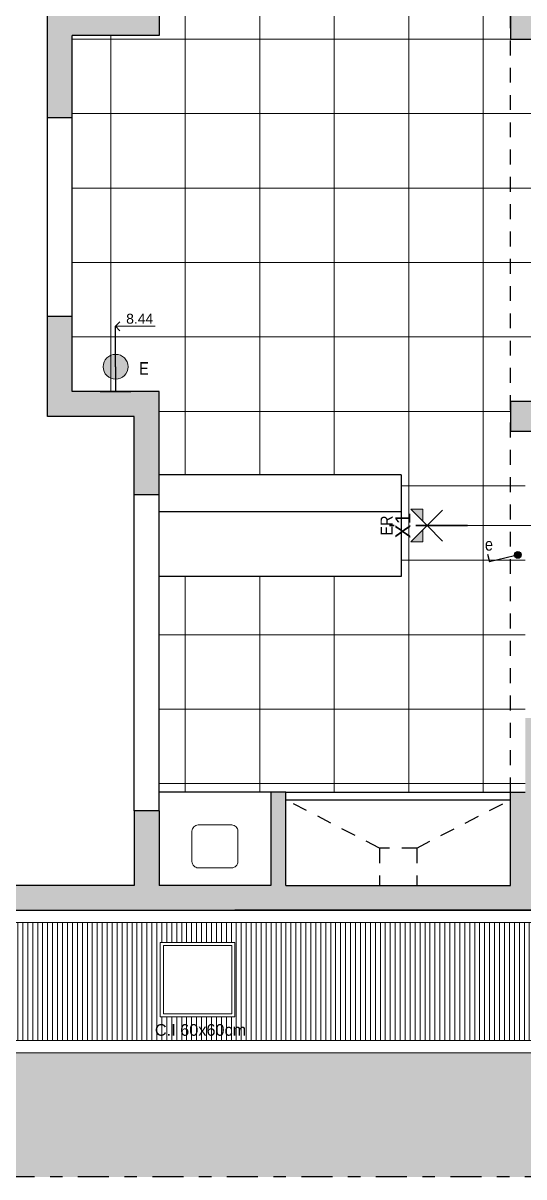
# Model space of a CAD drawing. Header units: millimetres. Extents: x 11902 to 12193, y 9935 to 10135.
# Drawn here: x 12032.4 to 12036.44, y 10090.35 to 10099.65 of the extents above; entities that cross this region are included whole.
import ezdxf
from ezdxf.enums import TextEntityAlignment as Align

# ---------------------------------------------------------------- set-up
doc = ezdxf.new("R2010")
doc.units = ezdxf.units.MM
for name, pattern in [('2040-Superposicion Puentes 20-21-22 con cintas TDC-023-024-025$0$DASHDOT2', [0.5, 0.25, -0.125, 0, -0.125]), ('ACAD_ISO02W100', [15, 12, -3]), ('CENTRO2', [28.575, 19.05, -3.175, 3.175, -3.175])]:
    doc.linetypes.add(name, pattern=pattern)
doc.layers.get('Defpoints').update_dxf_attribs({"color": 254})
doc.layers.add('000-COTAS ACUMULADAS', color=7, linetype='Continuous', lineweight=9, true_color=0xd10a0d)
doc.layers.add('ie bocas', color=7, linetype='Continuous', lineweight=9, true_color=0xe41b1b)
for name, color, linetype, lineweight in [('001-EJES REPLANTEO', 20, 'Continuous', 18), ('05-MOBILIARIO SANITARIOS', 144, 'Continuous', 13), ('06-SOLADOS', 252, 'Continuous', 25)]:
    doc.layers.add(name, color=color, linetype=linetype, lineweight=lineweight)
for name, color, linetype in [('01-MUROS', 7, 'Continuous'), ('02-CARPINTERÍAS', 62, 'Continuous'), ('03-PROYECCIONES', 14, 'Continuous'), ('ie llaves', 10, 'Continuous'), ('ie textos', 250, 'Continuous')]:
    doc.layers.add(name, color=color, linetype=linetype)
doc.styles.add('arial1', font='arial.ttf', dxfattribs={"height": 0.002})
doc.styles.add('COTAS', font='arial.ttf')
doc.styles.add('ROMANS', font='GOTHIC.TTF', dxfattribs={"height": 0.125})
doc.styles.get("Standard").update_dxf_attribs({"font": 'arial.ttf'})
doc.dimstyles.new('Cotas 1 50', dxfattribs={"dimtxt": 0.08, "dimasz": 0.07, "dimexe": 0, "dimexo": 0, "dimgap": 0.02, "dimtad": 1, "dimjust": 2, "dimzin": 0, "dimdsep": 46, "dimtxsty": 'COTAS', "dimblk1": 'NONE', "dimblk2": 'OPEN90', "dimsah": 1, "dimcen": 0.1, "dimse1": 1, "dimsd1": 1, "dimclrd": 256, "dimclre": 252, "dimclrt": 256, "dimadec": 0, "dimazin": 0, "dimtfac": 1, "dimtix": 1, "dimtmove": 2, "dimatfit": 3, "dimldrblk": 'COTA', "dimfxl": 0, "dimtolj": 1, "dimtzin": 0, "dimlwd": -1, "dimarcsym": 0})

# ---------------------------------------------------------------- blocks, each defined once
blk = doc.blocks.new('Eje Replanteo')
h = blk.add_hatch(color=256)
h.paths.add_polyline_path([(0.229, 0.793), (0.06, 0.624), (0.229, 0.624)])
h.paths.add_polyline_path([(-0.229, 0.793), (-0.229, 0.624), (-0.06, 0.624)])
at = {"linetype": 'CENTRO2', "lineweight": 30}
for points in [[(0, 1.094), (0, 1.025)], [(0, 0.725), (0, 0)]]:
    blk.add_lwpolyline(points, dxfattribs=at)
for points in [[(0.217, 0.348), (0, 0.564), (-0.229, 0.793), (-0.229, 0.624), (-0.06, 0.624)], [(-0.217, 0.348), (0, 0.564), (0.229, 0.793), (0.229, 0.624), (0.06, 0.624)]]:
    blk.add_lwpolyline(points)
at = {"width": 0.85}
blk.add_attdef('ER', text='', height=0.17, dxfattribs=at).set_placement((0, 1.133), align=Align.MIDDLE_CENTER)
at = {"color": 1}
blk.add_attdef('EJE', text='', height=0.21, dxfattribs=at).set_placement((0, 0.905), align=Align.MIDDLE_CENTER)
blk = doc.blocks.new('LLA-1P')
at = {"color": 0}
for p in [(0.033, 0.028), (0.315, 0.158)]:
    blk.add_line(p, (0.255, 0.225), dxfattribs=at)
at = {"color": 0, "const_width": 0.039}
blk.add_lwpolyline([(-0.016, 0.002, 1), (0.023, 0.002, 1)], format="xyb", close=True, dxfattribs=at)
at = {"color": 0}
blk.add_circle((0.004, 0.002), 0.039, dxfattribs=at)
at = {"style": 'ROMANS', "width": 0.8, "flags": 1}
blk.add_attdef('ELEC', (0, 0.029), '', height=0.125, dxfattribs=at)
blk = doc.blocks.new('APLIQUE')
at = {"layer": 'ie bocas', "extrusion": (-1.88135e-09, 1.24706e-11, 1)}
h = blk.add_hatch(color=256, dxfattribs=at)
h.dxf.hatch_style = 1
edge = h.paths.add_edge_path()
edge.add_arc((0, 0), 0.1, 179.24043, 539.24043, ccw=False)
at = {"layer": 'ie bocas', "const_width": 0.01}
for points in [[(-0.125, 0.2), (0.125, 0.2)], [(0, 0.2), (0, 0)]]:
    blk.add_lwpolyline(points, dxfattribs=at)
at = {"layer": 'ie bocas', "lineweight": 9}
blk.add_circle((0, 0), 0.1, dxfattribs=at)
blk = doc.blocks.new('_OPEN90')
at = {"color": 0, "linetype": 'ByBlock'}
for p, q in [((0, 0), (-1, 0)), ((-0.5, 0.5), (0, 0)), ((0, 0), (-0.5, -0.5))]:
    blk.add_line(p, q, dxfattribs=at)
blk = doc.blocks.new('*D258')
at = {"layer": '000-COTAS ACUMULADAS', "color": 252, "lineweight": -2, "transparency": 16777216}
blk.add_line((12033.1479, 10096.875), (12033.1479, 10097.2008), dxfattribs=at)
at = {"layer": '000-COTAS ACUMULADAS', "transparency": 16777216}
blk.add_line((12033.2179, 10097.2008), (12033.4655, 10097.2008), dxfattribs=at)
at = {"layer": 'Defpoints', "color": 0, "transparency": 16777216}
for p in [(12033.1479, 10097.2008), (12033.1479, 10096.875), (12041.5879, 10096.595)]:
    blk.add_point(p, dxfattribs=at)
at = {"layer": '000-COTAS ACUMULADAS', "transparency": 16777216, "xscale": 0.07, "yscale": 0.07, "zscale": 0.07, "rotation": 180}
blk.add_blockref('_OPEN90', (12033.1479, 10097.2008), dxfattribs=at)
at = {"layer": '000-COTAS ACUMULADAS', "transparency": 16777216, "insert": (12033.3417, 10097.2616), "char_height": 0.08, "attachment_point": 5, "style": 'COTAS'}
blk.add_mtext('\\A1;8.44', dxfattribs=at)
blk = doc.blocks.new('_None')
blk = doc.blocks.new('COTA')
blk.add_line((-1, 0), (0, 0))
at = {"const_width": 0.065}
blk.add_lwpolyline([(0.14, 0.14), (0.28, 0.28), (0, 0), (-0.14, -0.14), (-0.28, -0.28)], dxfattribs=at)

msp = doc.modelspace()

# ---------------------------------------------------------------- hatches: boundary and pattern name
at = {"layer": '01-MUROS', "true_color": 0xe0e0e0, "transparency": 33554595}
h = msp.add_hatch(color=254, dxfattribs=at)
h.dxf.hatch_style = 1
h.paths.add_polyline_path([(12017.8251, 10096.455), (12009.0451, 10096.455), (12009.0451, 10090.345), (12017.8251, 10090.345)])
edge = h.paths.add_edge_path()
edge.add_line((12053.1589, 10112.895), (12013.9351, 10112.895))
edge.add_arc((12013.8466, 10108.0944), 4.8014, 88.94277, 179.99294)
edge.add_line((12009.0451, 10108.095), (12009.0451, 10106.595))
edge.add_line((12009.0451, 10106.595), (12022.2351, 10106.595))
edge.add_line((12022.2351, 10106.595), (12053.1589, 10106.595))
edge.add_line((12053.1589, 10106.595), (12053.1589, 10112.895))
h.paths.add_polyline_path([(12039.4579, 10091.345), (12029.0251, 10091.345), (12029.0251, 10090.345), (12039.4579, 10090.345)])
h.paths.add_polyline_path([(12017.8251, 10091.345), (12025.0251, 10091.345), (12025.0251, 10090.345), (12017.8251, 10090.345)])
h.paths.add_polyline_path([(12039.9379, 10092.495), (12039.9379, 10091.345), (12039.4579, 10091.345), (12039.4579, 10090.345), (12061.4589, 10090.345), (12061.4589, 10112.895), (12053.1589, 10112.895), (12053.1589, 10099.7514), (12042.7079, 10099.7514), (12042.7079, 10092.495)])
at = {"layer": '01-MUROS'}
h = msp.add_hatch(color=253, dxfattribs=at)
h.dxf.hatch_style = 1
h.paths.add_polyline_path([(12025.8251, 10092.695), (12025.8251, 10092.565), (12025.8251, 10092.495), (12036.6079, 10092.495), (12036.6079, 10092.695), (12036.6079, 10094.045), (12036.4479, 10094.045), (12036.4479, 10093.445), (12036.3279, 10093.445), (12036.3279, 10092.695), (12034.5179, 10092.695), (12034.5179, 10093.445), (12034.3979, 10093.445), (12034.3979, 10092.695), (12033.4979, 10092.695), (12033.4979, 10093.295), (12033.2979, 10093.295), (12033.2979, 10092.695)])
h.paths.add_polyline_path([(12032.7979, 10096.675), (12032.7979, 10097.28), (12032.5979, 10097.28), (12032.5979, 10096.475), (12033.2979, 10096.475), (12033.2979, 10095.845), (12033.4979, 10095.845), (12033.4979, 10096.675)])
h.paths.add_polyline_path([(12032.5979, 10099.745), (12032.5979, 10098.88), (12032.7979, 10098.88), (12032.7979, 10099.545), (12033.4979, 10099.545), (12033.4979, 10100.4025), (12033.2979, 10100.4025), (12033.2979, 10099.745)])
h.paths.add_polyline_path([(12033.2979, 10103.6275), (12033.2979, 10102.2525), (12033.4979, 10102.2525), (12033.4979, 10102.94), (12033.4979, 10103.6275)])
h.paths.add_polyline_path([(12030.7165, 10106.595), (12030.7165, 10106.395), (12033.2979, 10106.395), (12033.2979, 10105.4775), (12033.4979, 10105.4775), (12033.4979, 10106.395), (12033.8979, 10106.395), (12033.8979, 10106.595)])
h.paths.add_polyline_path([(12036.3279, 10099.755), (12036.3279, 10099.515), (12036.5879, 10099.515), (12036.5879, 10099.755)])
h.paths.add_polyline_path([(12036.3279, 10096.595), (12036.3279, 10096.355), (12036.5879, 10096.355), (12036.5879, 10096.595)])
h.paths.add_polyline_path([(12036.3479, 10106.595), (12036.0679, 10106.595), (12036.0679, 10106.395), (12036.3279, 10106.395), (12036.3279, 10106.355), (12036.5879, 10106.355), (12036.5879, 10106.595)])
h.paths.add_polyline_path([(12027.4165, 10106.595), (12027.4165, 10106.395), (12028.7165, 10106.395), (12028.7165, 10106.595)])
h.paths.add_polyline_path([(12022.2351, 10106.595), (12022.2351, 10105.23), (12022.4351, 10105.23), (12022.4351, 10106.395), (12025.4165, 10106.395), (12025.4165, 10106.595)])
h.paths.add_polyline_path([(12022.2351, 10103.23), (12022.2351, 10101.865), (12020.7451, 10101.865), (12020.7451, 10099.095), (12023.5551, 10099.095), (12023.5551, 10098.575), (12023.7551, 10098.575), (12023.7551, 10099.295), (12020.9451, 10099.295), (12020.9451, 10101.665), (12022.4351, 10101.665), (12022.4351, 10103.23)])
h.paths.add_polyline_path([(12019.0251, 10096.455), (12019.0251, 10095.475), (12019.2251, 10095.475), (12019.2251, 10096.255), (12023.7551, 10096.255), (12023.7551, 10096.975), (12023.5551, 10096.975), (12023.5551, 10096.455)])
h.paths.add_polyline_path([(12019.2251, 10092.695), (12019.2251, 10093.475), (12019.0251, 10093.475), (12019.0251, 10092.495), (12025.0251, 10092.495), (12025.0251, 10092.695)])
at = {"layer": '06-SOLADOS', "lineweight": 5}
h = msp.add_hatch(dxfattribs=at)
h.set_pattern_fill('_USER', color=256, scale=0.6, angle=90, double=1, pattern_type=0)
h.set_pattern_definition([(90, (12036.70794, 10094.71504), (-0.6, 2e-16), []), (180, (12036.70794, 10094.71504), (-2e-16, -0.6), [])])
h.paths.add_polyline_path([(12033.4979, 10093.445), (12036.4479, 10093.445), (12036.4479, 10094.045), (12036.4479, 10094.715), (12036.4479, 10096.355), (12036.3279, 10096.355), (12036.3279, 10096.595), (12036.5879, 10096.595), (12036.5879, 10099.515), (12036.3279, 10099.515), (12036.3279, 10099.755), (12036.5879, 10099.755), (12036.5879, 10106.355), (12036.4679, 10106.355), (12036.4679, 10106.395), (12033.4979, 10106.395), (12033.4979, 10099.545), (12032.7979, 10099.545), (12032.7979, 10096.675), (12033.4979, 10096.675), (12033.4979, 10096.005), (12035.4479, 10096.005), (12035.4479, 10095.185), (12033.4979, 10095.185)])
at = {"layer": '06-SOLADOS', "lineweight": 9}
h = msp.add_hatch(dxfattribs=at)
h.set_pattern_fill('_USER', color=256, scale=0.04, angle=90, pattern_type=0)
h.set_pattern_definition([(90, (0, 0), (-0.04, 0), [])])
h.paths.add_polyline_path([(12019.1251, 10091.445), (12019.1251, 10092.395), (12039.8379, 10092.395), (12039.8379, 10091.445)])
h.paths.add_polyline_path([(12033.5079, 10091.635), (12033.5079, 10092.235), (12034.1079, 10092.235), (12034.1079, 10091.635)], flags=16)
h.paths.add_polyline_path([(12025.1251, 10091.245), (12028.9251, 10091.245), (12028.9251, 10090.445), (12025.1251, 10090.445)])

# ---------------------------------------------------------------- linework, layer by layer
msp.add_line((12036.6079, 10092.495), (12034.1079, 10092.495))
at = {"color": 1, "linetype": '2040-Superposicion Puentes 20-21-22 con cintas TDC-023-024-025$0$DASHDOT2'}
msp.add_line((12065.4944, 10090.345), (12008.9351, 10090.345), dxfattribs=at)
at = {"layer": '001-EJES REPLANTEO'}
msp.add_line((12043.6577, 10095.595), (12035.6573, 10095.595), dxfattribs=at)
at = {"layer": '01-MUROS'}
for p, q in [((12033.4979, 10100.4025), (12033.4979, 10099.545)), ((12032.5979, 10098.88), (12032.5979, 10099.745)), ((12033.4979, 10099.545), (12032.7979, 10099.545)), ((12032.7979, 10098.88), (12032.7979, 10099.545)), ((12032.7979, 10098.88), (12032.5979, 10098.88)), ((12032.5979, 10096.475), (12032.5979, 10097.28)), ((12032.7979, 10097.28), (12032.5979, 10097.28)), ((12032.7979, 10096.675), (12032.7979, 10097.28)), ((12033.4979, 10096.675), (12032.7979, 10096.675)), ((12033.4979, 10095.845), (12033.4979, 10096.675)), ((12033.2979, 10096.475), (12032.5979, 10096.475)), ((12033.2979, 10095.845), (12033.2979, 10096.475)), ((12033.4979, 10095.845), (12033.4979, 10096.082)), ((12033.2979, 10095.845), (12033.4979, 10095.845)), ((12034.3979, 10093.445), (12034.3979, 10092.695)), ((12034.5179, 10093.445), (12034.3979, 10093.445)), ((12034.5179, 10092.695), (12034.5179, 10093.445)), ((12036.3279, 10093.445), (12036.4479, 10093.445)), ((12033.4979, 10093.295), (12033.2979, 10093.295)), ((12033.2979, 10093.295), (12033.2979, 10092.695)), ((12033.4979, 10093.295), (12033.4979, 10092.695)), ((12033.2979, 10092.695), (12025.8251, 10092.695)), ((12034.3979, 10092.695), (12033.4979, 10092.695)), ((12034.5179, 10092.695), (12036.3279, 10092.695))]:
    msp.add_line(p, q, dxfattribs=at)
msp.add_lwpolyline([(12036.5879, 10099.515), (12036.5879, 10099.755), (12036.3279, 10099.755), (12036.3279, 10099.515)], close=True, dxfattribs=at)
for points in [[(12036.5879, 10096.595), (12036.3279, 10096.595), (12036.3279, 10096.355), (12036.5879, 10096.355), (12036.5879, 10096.595)], [(12036.3279, 10092.695), (12036.3279, 10093.445)], [(12025.8251, 10092.495), (12036.6079, 10092.495)]]:
    msp.add_lwpolyline(points, dxfattribs=at)
at = {"layer": '02-CARPINTERÍAS'}
for p, q in [((12032.5979, 10097.28), (12032.5979, 10098.88)), ((12032.7979, 10097.28), (12032.7979, 10098.88)), ((12035.4479, 10096.005), (12033.4979, 10096.005)), ((12035.4479, 10096.005), (12035.4479, 10095.185)), ((12033.2979, 10093.295), (12033.2979, 10095.845)), ((12033.4979, 10093.295), (12033.4979, 10095.845)), ((12035.4479, 10095.705), (12033.4979, 10095.705)), ((12035.4479, 10095.185), (12033.4979, 10095.185)), ((12034.3979, 10093.445), (12033.4979, 10093.445)), ((12034.5179, 10093.445), (12036.3279, 10093.445)), ((12034.5179, 10093.385), (12036.3279, 10093.385))]:
    msp.add_line(p, q, dxfattribs=at)
at = {"layer": '03-PROYECCIONES', "linetype": 'ACAD_ISO02W100', "ltscale": 0.01}
for p, q in [((12036.3279, 10093.445), (12036.3279, 10106.355)), ((12035.2729, 10092.995), (12034.5179, 10093.385)), ((12035.5729, 10092.995), (12036.3279, 10093.385)), ((12035.5729, 10092.995), (12035.5729, 10092.695))]:
    msp.add_line(p, q, dxfattribs=at)
msp.add_lwpolyline([(12035.5729, 10092.995), (12035.2729, 10092.995), (12035.2729, 10092.695)], dxfattribs=at)
at = {"layer": '05-MOBILIARIO SANITARIOS'}
msp.add_lwpolyline([(12034.1329, 10092.8866), (12034.1329, 10093.1316, 0.414214), (12034.0829, 10093.1816), (12033.8129, 10093.1816, 0.414214), (12033.7629, 10093.1316), (12033.7629, 10092.8866, 0.414214), (12033.8129, 10092.8366), (12034.0829, 10092.8366, 0.414214)], format="xyb", close=True, dxfattribs=at)
at = {"layer": '06-SOLADOS', "lineweight": 9}
msp.add_lwpolyline([(12019.0251, 10092.495), (12019.0251, 10091.345), (12039.9379, 10091.345)], dxfattribs=at)
for points in [[(12019.1251, 10091.445), (12019.1251, 10092.395), (12039.8379, 10092.395), (12039.8379, 10091.445)], [(12033.5079, 10091.635), (12034.1079, 10091.635), (12034.1079, 10092.235), (12033.5079, 10092.235)], [(12033.5329, 10091.66), (12034.0829, 10091.66), (12034.0829, 10092.21), (12033.5329, 10092.21)]]:
    msp.add_lwpolyline(points, close=True, dxfattribs=at)

# ---------------------------------------------------------------- block references
at = {"layer": '001-EJES REPLANTEO', "xscale": 0.5749999999999993, "yscale": 0.5749999999999993, "zscale": 0.5, "rotation": 89.99999999999999}
msp.add_blockref('Eje Replanteo', (12035.9818, 10095.595), dxfattribs=at).add_auto_attribs({'EJE': 'X1', 'ER': 'ER'})
at = {"layer": 'ie bocas', "rotation": 180}
msp.add_blockref('APLIQUE', (12033.1479, 10096.875), dxfattribs=at)
at = {"layer": 'ie llaves', "xscale": 0.7000000000000584, "yscale": 0.7000000000000584, "zscale": 0.7000000000000584, "rotation": 151.8444965349421}
msp.add_blockref('LLA-1P', (12036.3909, 10095.3583), dxfattribs=at)

# ---------------------------------------------------------------- texts
at = {"insert": (12033.4643, 10091.5766), "char_height": 0.09375, "attachment_point": 1}
msp.add_mtext_dynamic_manual_height_columns('C.I 60x60cm', width=1.470858, gutter_width=12.5, heights=[0], dxfattribs=at)
at = {"layer": 'ie textos', "char_height": 0.1008, "attachment_point": 1, "style": 'arial1'}
for s, insert in [('{\\fArial Narrow|b0|i0|c0|p34;E }', (12033.3376, 10096.912)), ('{\\fArial Narrow|b0|i0|c0|p34;e}', (12036.1227, 10095.4939))]:
    msp.add_mtext(s, dxfattribs=dict(at, insert=insert))

# ---------------------------------------------------------------- dimensions: what is measured, and where the dimension line sits
at = {"layer": '000-COTAS ACUMULADAS'}
dim = msp.add_linear_dim(base=(12033.1479, 10097.2008), p1=(12041.5879, 10096.595), p2=(12033.1479, 10096.875), dimstyle='Cotas 1 50', dxfattribs=at)
dim.commit()
dim.dimension.update_dxf_attribs({"geometry": '*D258', "text_midpoint": (12033.3417, 10097.2616)})

doc.saveas('drawing.dxf')
